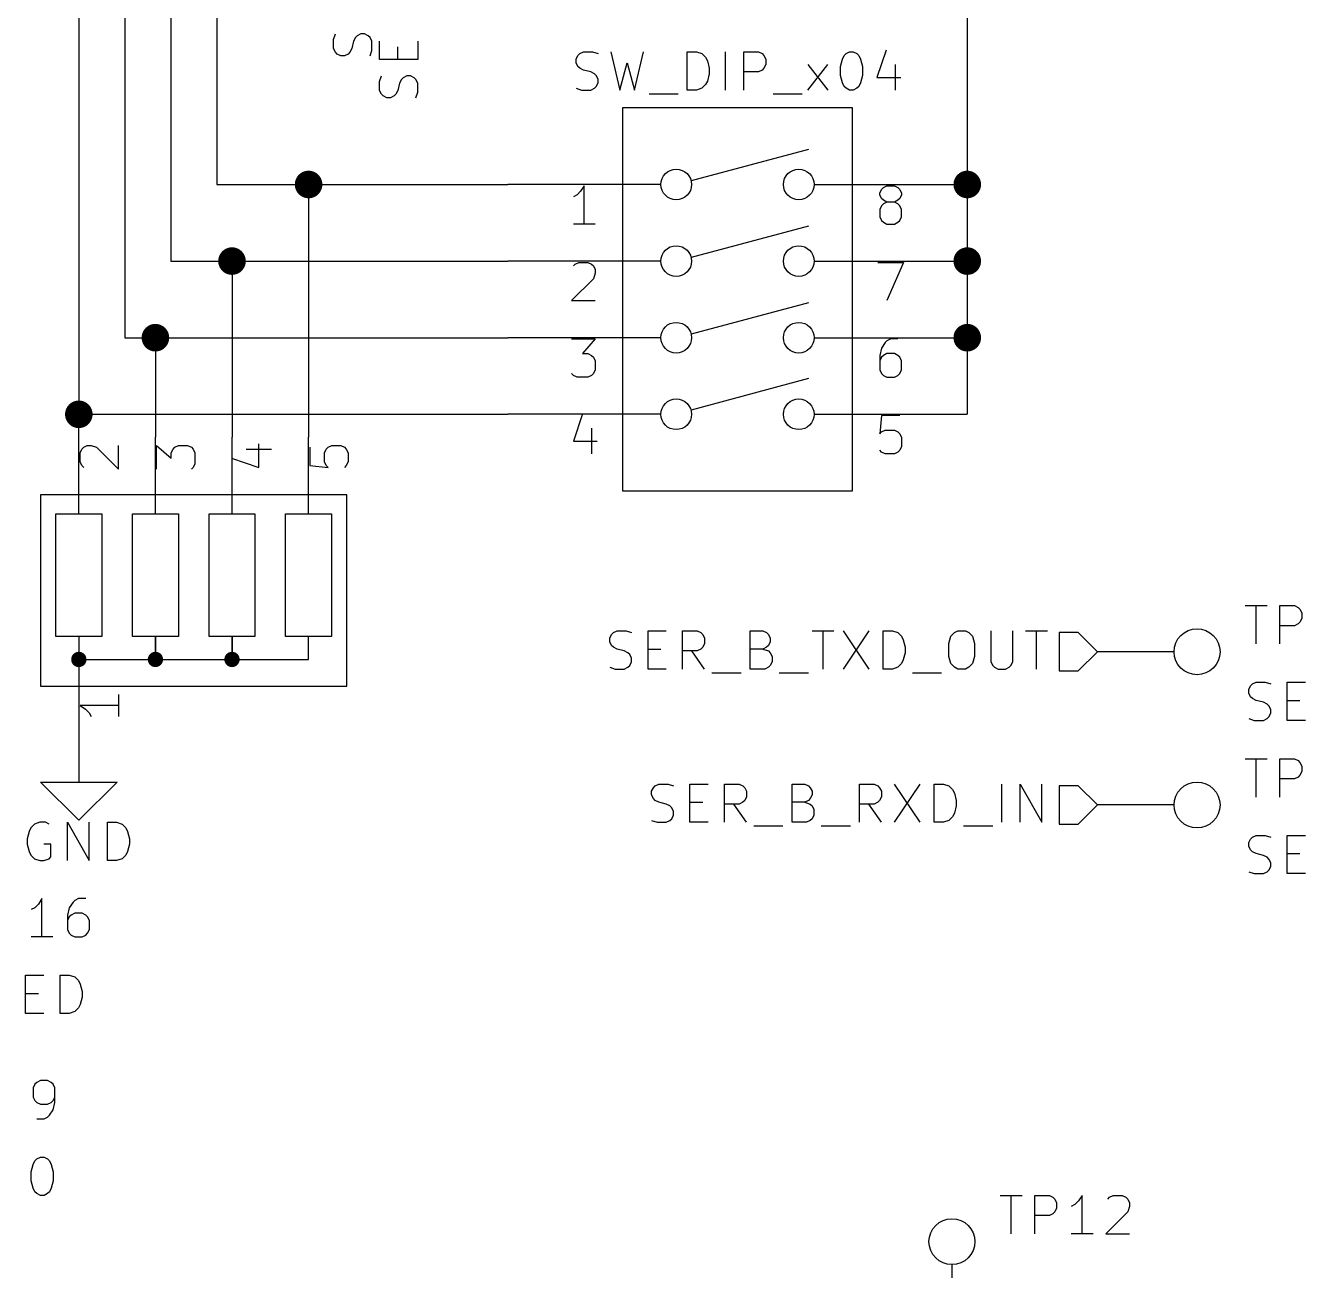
# Model space of a CAD drawing. Extents: x 0.4 to 16.1, y -11.3 to -0.4.
# Drawn here: x 12.851 to 14.521, y -5.858 to -4.233 of the extents above; entities that cross this region are included whole.
import ezdxf

# ---------------------------------------------------------------- set-up
doc = ezdxf.new("R2010")
doc.units = 0
doc.header["$MEASUREMENT"] = 0
for name, color, linetype in [('BROWN2', 54, 'CONTINUOUS'), ('CYAN2', 4, 'CONTINUOUS'), ('GREEN2', 3, 'CONTINUOUS'), ('LYELLOW', 51, 'CONTINUOUS'), ('RED2', 1, 'CONTINUOUS')]:
    doc.layers.add(name, color=color, linetype=linetype)

msp = doc.modelspace()

# ---------------------------------------------------------------- linework, layer by layer
at = {"layer": 'BROWN2', "linetype": 'CONTINUOUS'}
for p, q in [((13.2526, -4.25063), (13.255, -4.24348)), ((13.2883, -4.24348), (13.2836, -4.24586)), ((13.2931, -4.24348), (13.2883, -4.24348)), ((13.2979, -4.24586), (13.2931, -4.24348)), ((13.2526, -4.26253), (13.2526, -4.25063)), ((13.2788, -4.253), (13.2764, -4.26253)), ((13.2812, -4.24824), (13.2788, -4.253)), ((13.2836, -4.24586), (13.2812, -4.24824)), ((13.3002, -4.24824), (13.2979, -4.24586)), ((13.3026, -4.253), (13.3002, -4.24824)), ((13.3026, -4.26491), (13.3026, -4.253)), ((13.3126, -4.27681), (13.3126, -4.253)), ((13.3364, -4.27681), (13.3364, -4.26015)), ((13.3626, -4.253), (13.3626, -4.27681)), ((13.255, -4.26729), (13.2526, -4.26253)), ((13.2574, -4.26967), (13.255, -4.26729)), ((13.2621, -4.27205), (13.2574, -4.26967)), ((13.2669, -4.27205), (13.2621, -4.27205)), ((13.2717, -4.26967), (13.2669, -4.27205)), ((13.274, -4.26729), (13.2717, -4.26967)), ((13.2764, -4.26253), (13.274, -4.26729)), ((13.3002, -4.27205), (13.3026, -4.26491)), ((13.3626, -4.27681), (13.3126, -4.27681)), ((13.3126, -4.30539), (13.315, -4.29824)), ((13.3126, -4.31729), (13.3126, -4.30539)), ((13.3388, -4.30777), (13.3364, -4.31729)), ((13.3412, -4.303), (13.3388, -4.30777)), ((13.3436, -4.30063), (13.3412, -4.303)), ((13.3483, -4.29824), (13.3436, -4.30063)), ((13.3531, -4.29824), (13.3483, -4.29824)), ((13.3579, -4.30063), (13.3531, -4.29824)), ((13.3602, -4.303), (13.3579, -4.30063)), ((13.3626, -4.30777), (13.3602, -4.303)), ((13.3626, -4.31967), (13.3626, -4.30777)), ((13.315, -4.32205), (13.3126, -4.31729)), ((13.3174, -4.32443), (13.315, -4.32205)), ((13.3221, -4.32681), (13.3174, -4.32443)), ((13.3269, -4.32681), (13.3221, -4.32681)), ((13.3317, -4.32443), (13.3269, -4.32681)), ((13.334, -4.32205), (13.3317, -4.32443)), ((13.3364, -4.31729), (13.334, -4.32205)), ((13.3602, -4.32681), (13.3626, -4.31967)), ((13.6132, -5.03214), (13.6156, -5.02738)), ((13.6156, -5.02738), (13.6179, -5.025)), ((13.6179, -5.025), (13.6227, -5.02262)), ((13.6227, -5.02262), (13.6346, -5.02262)), ((13.6346, -5.02262), (13.6418, -5.025)), ((13.6632, -5.07262), (13.6632, -5.02262)), ((13.6632, -5.02262), (13.687, -5.02262)), ((13.7084, -5.07262), (13.7084, -5.02262)), ((13.7084, -5.02262), (13.7275, -5.02262)), ((13.7275, -5.02262), (13.7322, -5.025)), ((13.7322, -5.025), (13.7346, -5.02738)), ((13.7346, -5.02738), (13.737, -5.03214)), ((13.7965, -5.07262), (13.7965, -5.02262)), ((13.7965, -5.02262), (13.8132, -5.02262)), ((13.8132, -5.02262), (13.8179, -5.025)), ((13.8179, -5.025), (13.8203, -5.02738)), ((13.8203, -5.02738), (13.8227, -5.03214)), ((13.8775, -5.02262), (13.906, -5.02262)), ((13.8918, -5.07262), (13.8918, -5.02262)), ((13.9179, -5.02262), (13.9513, -5.07262)), ((13.9513, -5.02262), (13.9179, -5.07262)), ((13.9703, -5.07262), (13.9703, -5.02262)), ((13.9703, -5.02262), (13.9822, -5.02262)), ((13.9822, -5.02262), (13.9894, -5.025)), ((13.9894, -5.025), (13.9941, -5.02976)), ((14.0584, -5.02976), (14.0632, -5.025)), ((14.0632, -5.025), (14.0679, -5.02262)), ((14.0679, -5.02262), (14.0775, -5.02262)), ((14.0775, -5.02262), (14.0822, -5.025)), ((14.0822, -5.025), (14.087, -5.02976)), ((14.1108, -5.02262), (14.1108, -5.06309)), ((14.1394, -5.06309), (14.1394, -5.02262)), ((14.156, -5.02262), (14.1846, -5.02262)), ((14.1703, -5.07262), (14.1703, -5.02262)), ((14.225, -5.025), (14.2, -5.025)), ((14.2, -5.025), (14.2, -5.075)), ((14.25, -5.05), (14.225, -5.025)), ((13.6132, -5.0369), (13.6132, -5.03214)), ((13.6156, -5.04167), (13.6132, -5.0369)), ((13.6179, -5.04405), (13.6156, -5.04167)), ((13.6227, -5.04643), (13.6179, -5.04405)), ((13.7346, -5.04405), (13.7322, -5.04643)), ((13.737, -5.03928), (13.7346, -5.04405)), ((13.737, -5.03214), (13.737, -5.03928)), ((13.8179, -5.04405), (13.8132, -5.04643)), ((13.8203, -5.04167), (13.8179, -5.04405)), ((13.8227, -5.0369), (13.8203, -5.04167)), ((13.8227, -5.03214), (13.8227, -5.0369)), ((13.9941, -5.02976), (13.9965, -5.03452)), ((13.9965, -5.03452), (13.9989, -5.04405)), ((13.9989, -5.04405), (13.9989, -5.05119)), ((14.056, -5.03928), (14.0584, -5.02976)), ((14.056, -5.05595), (14.056, -5.03928)), ((14.087, -5.02976), (14.0894, -5.03928)), ((14.0894, -5.03928), (14.0894, -5.05595)), ((13.6322, -5.04881), (13.6227, -5.04643)), ((13.637, -5.05119), (13.6322, -5.04881)), ((13.6394, -5.05357), (13.637, -5.05119)), ((13.6418, -5.05833), (13.6394, -5.05357)), ((13.6394, -5.06785), (13.6418, -5.06309)), ((13.6418, -5.06309), (13.6418, -5.05833)), ((13.6632, -5.04643), (13.6798, -5.04643)), ((13.7275, -5.04881), (13.7084, -5.04881)), ((13.737, -5.07262), (13.7203, -5.04881)), ((13.7322, -5.04643), (13.7275, -5.04881)), ((13.8132, -5.04643), (13.7965, -5.04643)), ((13.8132, -5.04643), (13.8203, -5.04881)), ((13.8203, -5.04881), (13.8227, -5.05119)), ((13.8227, -5.05119), (13.8251, -5.05595)), ((13.8251, -5.06309), (13.8227, -5.06785)), ((13.8251, -5.05595), (13.8251, -5.06309)), ((13.9965, -5.06071), (13.9941, -5.06547)), ((13.9989, -5.05119), (13.9965, -5.06071)), ((14.0584, -5.06547), (14.056, -5.05595)), ((14.0894, -5.05595), (14.087, -5.06547)), ((14.1108, -5.06309), (14.1132, -5.06785)), ((14.137, -5.06785), (14.1394, -5.06309)), ((14.225, -5.075), (14.25, -5.05)), ((13.6132, -5.07024), (13.6203, -5.07262)), ((13.6203, -5.07262), (13.6322, -5.07262)), ((13.6322, -5.07262), (13.637, -5.07024)), ((13.637, -5.07024), (13.6394, -5.06785)), ((13.687, -5.07262), (13.6632, -5.07262)), ((13.7465, -5.07738), (13.7846, -5.07738)), ((13.8156, -5.07262), (13.7965, -5.07262)), ((13.8203, -5.07024), (13.8156, -5.07262)), ((13.8227, -5.06785), (13.8203, -5.07024)), ((13.8346, -5.07738), (13.8727, -5.07738)), ((13.9822, -5.07262), (13.9703, -5.07262)), ((13.9894, -5.07024), (13.9822, -5.07262)), ((13.9941, -5.06547), (13.9894, -5.07024)), ((14.0084, -5.07738), (14.0465, -5.07738)), ((14.0632, -5.07024), (14.0584, -5.06547)), ((14.0679, -5.07262), (14.0632, -5.07024)), ((14.0775, -5.07262), (14.0679, -5.07262)), ((14.0822, -5.07024), (14.0775, -5.07262)), ((14.087, -5.06547), (14.0822, -5.07024)), ((14.1132, -5.06785), (14.1156, -5.07024)), ((14.1156, -5.07024), (14.1203, -5.07262)), ((14.1203, -5.07262), (14.1298, -5.07262)), ((14.1298, -5.07262), (14.1346, -5.07024)), ((14.1346, -5.07024), (14.137, -5.06785)), ((14.2, -5.075), (14.225, -5.075)), ((13.6679, -5.23214), (13.6703, -5.22738)), ((13.6703, -5.22738), (13.6727, -5.225)), ((13.6727, -5.225), (13.6775, -5.22262)), ((13.6775, -5.22262), (13.6894, -5.22262)), ((13.6894, -5.22262), (13.6965, -5.225)), ((13.7179, -5.27262), (13.7179, -5.22262)), ((13.7179, -5.22262), (13.7418, -5.22262)), ((13.7632, -5.27262), (13.7632, -5.22262)), ((13.7632, -5.22262), (13.7822, -5.22262)), ((13.7822, -5.22262), (13.787, -5.225)), ((13.787, -5.225), (13.7894, -5.22738)), ((13.7894, -5.22738), (13.7918, -5.23214)), ((13.8513, -5.27262), (13.8513, -5.22262)), ((13.8513, -5.22262), (13.8679, -5.22262)), ((13.8679, -5.22262), (13.8727, -5.225)), ((13.8727, -5.225), (13.8751, -5.22738)), ((13.8751, -5.22738), (13.8775, -5.23214)), ((13.9394, -5.27262), (13.9394, -5.22262)), ((13.9394, -5.22262), (13.9584, -5.22262)), ((13.9584, -5.22262), (13.9632, -5.225)), ((13.9632, -5.225), (13.9656, -5.22738)), ((13.9656, -5.22738), (13.9679, -5.23214)), ((13.9846, -5.22262), (14.0179, -5.27262)), ((14.0179, -5.22262), (13.9846, -5.27262)), ((14.037, -5.27262), (14.037, -5.22262)), ((14.037, -5.22262), (14.0489, -5.22262)), ((14.0489, -5.22262), (14.056, -5.225)), ((14.056, -5.225), (14.0608, -5.22976)), ((14.0608, -5.22976), (14.0632, -5.23452)), ((14.1251, -5.27262), (14.1251, -5.22262)), ((14.1489, -5.27262), (14.1489, -5.22262)), ((14.1489, -5.22262), (14.1775, -5.27262)), ((14.1775, -5.27262), (14.1775, -5.22262)), ((14.225, -5.225), (14.2, -5.225)), ((14.2, -5.225), (14.2, -5.275)), ((14.25, -5.25), (14.225, -5.225)), ((13.6679, -5.2369), (13.6679, -5.23214)), ((13.6703, -5.24167), (13.6679, -5.2369)), ((13.6727, -5.24405), (13.6703, -5.24167)), ((13.6775, -5.24643), (13.6727, -5.24405)), ((13.687, -5.24881), (13.6775, -5.24643)), ((13.7179, -5.24643), (13.7346, -5.24643)), ((13.787, -5.24643), (13.7822, -5.24881)), ((13.7894, -5.24405), (13.787, -5.24643)), ((13.7918, -5.23928), (13.7894, -5.24405)), ((13.7918, -5.23214), (13.7918, -5.23928)), ((13.8679, -5.24643), (13.8513, -5.24643)), ((13.8727, -5.24405), (13.8679, -5.24643)), ((13.8679, -5.24643), (13.8751, -5.24881)), ((13.8751, -5.24167), (13.8727, -5.24405)), ((13.8775, -5.2369), (13.8751, -5.24167)), ((13.8775, -5.23214), (13.8775, -5.2369)), ((13.9632, -5.24643), (13.9584, -5.24881)), ((13.9656, -5.24405), (13.9632, -5.24643)), ((13.9679, -5.23928), (13.9656, -5.24405)), ((13.9679, -5.23214), (13.9679, -5.23928)), ((14.0632, -5.23452), (14.0656, -5.24405)), ((14.0656, -5.24405), (14.0656, -5.25119)), ((13.6918, -5.25119), (13.687, -5.24881)), ((13.6941, -5.25357), (13.6918, -5.25119)), ((13.6965, -5.25833), (13.6941, -5.25357)), ((13.6941, -5.26785), (13.6965, -5.26309)), ((13.6965, -5.26309), (13.6965, -5.25833)), ((13.7822, -5.24881), (13.7632, -5.24881)), ((13.7918, -5.27262), (13.7751, -5.24881)), ((13.8751, -5.24881), (13.8775, -5.25119)), ((13.8775, -5.25119), (13.8798, -5.25595)), ((13.8798, -5.26309), (13.8775, -5.26785)), ((13.8798, -5.25595), (13.8798, -5.26309)), ((13.9584, -5.24881), (13.9394, -5.24881)), ((13.9679, -5.27262), (13.9513, -5.24881)), ((14.0632, -5.26071), (14.0608, -5.26547)), ((14.0656, -5.25119), (14.0632, -5.26071)), ((14.225, -5.275), (14.25, -5.25)), ((13.6679, -5.27024), (13.6751, -5.27262)), ((13.6751, -5.27262), (13.687, -5.27262)), ((13.687, -5.27262), (13.6918, -5.27024)), ((13.6918, -5.27024), (13.6941, -5.26785)), ((13.7418, -5.27262), (13.7179, -5.27262)), ((13.8013, -5.27738), (13.8394, -5.27738)), ((13.8703, -5.27262), (13.8513, -5.27262)), ((13.8751, -5.27024), (13.8703, -5.27262)), ((13.8775, -5.26785), (13.8751, -5.27024)), ((13.8894, -5.27738), (13.9275, -5.27738)), ((14.0489, -5.27262), (14.037, -5.27262)), ((14.056, -5.27024), (14.0489, -5.27262)), ((14.0608, -5.26547), (14.056, -5.27024)), ((14.0751, -5.27738), (14.1132, -5.27738)), ((14.2, -5.275), (14.225, -5.275))]:
    msp.add_line(p, q, dxfattribs=at)
at = {"layer": 'CYAN2', "linetype": 'CONTINUOUS'}
for p, q in [((13.5693, -4.27635), (13.5717, -4.27159)), ((13.5693, -4.28111), (13.5693, -4.27635)), ((13.5717, -4.27159), (13.574, -4.26921)), ((13.574, -4.26921), (13.5788, -4.26683)), ((13.5788, -4.26683), (13.5907, -4.26683)), ((13.5907, -4.26683), (13.5979, -4.26921)), ((13.6145, -4.26683), (13.6264, -4.31683)), ((13.6455, -4.31683), (13.6574, -4.26683)), ((13.7145, -4.31683), (13.7145, -4.26683)), ((13.7145, -4.26683), (13.7264, -4.26683)), ((13.7264, -4.26683), (13.7336, -4.26921)), ((13.7336, -4.26921), (13.7383, -4.27397)), ((13.7383, -4.27397), (13.7407, -4.27874)), ((13.7645, -4.31683), (13.7645, -4.26683)), ((13.7883, -4.31683), (13.7883, -4.26683)), ((13.7883, -4.26683), (13.8074, -4.26683)), ((13.8074, -4.26683), (13.8121, -4.26921)), ((13.8121, -4.26921), (13.8145, -4.27159)), ((13.8145, -4.27159), (13.8169, -4.27635)), ((13.8169, -4.27635), (13.8169, -4.2835)), ((13.9145, -4.28588), (13.9169, -4.27635)), ((13.9169, -4.27635), (13.9193, -4.27159)), ((13.9193, -4.27159), (13.9217, -4.26921)), ((13.9217, -4.26921), (13.9264, -4.26683)), ((13.9264, -4.26683), (13.9312, -4.26683)), ((13.9312, -4.26683), (13.9359, -4.26921)), ((13.9359, -4.26921), (13.9383, -4.27159)), ((13.9383, -4.27159), (13.9407, -4.27635)), ((13.9407, -4.27635), (13.9431, -4.28588)), ((13.974, -4.26445), (13.9621, -4.30016)), ((13.5717, -4.28588), (13.5693, -4.28111)), ((13.574, -4.28826), (13.5717, -4.28588)), ((13.5788, -4.29064), (13.574, -4.28826)), ((13.5883, -4.29302), (13.5788, -4.29064)), ((13.5931, -4.2954), (13.5883, -4.29302)), ((13.6264, -4.31683), (13.6359, -4.28111)), ((13.6359, -4.28111), (13.6455, -4.31683)), ((13.7407, -4.27874), (13.7431, -4.28826)), ((13.7431, -4.28826), (13.7431, -4.2954)), ((13.8074, -4.29302), (13.7883, -4.29302)), ((13.8121, -4.29064), (13.8074, -4.29302)), ((13.8145, -4.28826), (13.8121, -4.29064)), ((13.8169, -4.2835), (13.8145, -4.28826)), ((13.8717, -4.31683), (13.8979, -4.2835)), ((13.8717, -4.2835), (13.8979, -4.31683)), ((13.9145, -4.29778), (13.9145, -4.28588)), ((13.9431, -4.28588), (13.9431, -4.29778)), ((13.9859, -4.2835), (13.9859, -4.31683)), ((13.5955, -4.29778), (13.5931, -4.2954)), ((13.5979, -4.30254), (13.5955, -4.29778)), ((13.5955, -4.31207), (13.5979, -4.30731)), ((13.5979, -4.30731), (13.5979, -4.30254)), ((13.7383, -4.30969), (13.7336, -4.31445)), ((13.7407, -4.30493), (13.7383, -4.30969)), ((13.7431, -4.2954), (13.7407, -4.30493)), ((13.9169, -4.30731), (13.9145, -4.29778)), ((13.9193, -4.31207), (13.9169, -4.30731)), ((13.9407, -4.30731), (13.9383, -4.31207)), ((13.9431, -4.29778), (13.9407, -4.30731)), ((13.9621, -4.30016), (13.9931, -4.30016)), ((13.5693, -4.31445), (13.5764, -4.31683)), ((13.5764, -4.31683), (13.5883, -4.31683)), ((13.5883, -4.31683), (13.5931, -4.31445)), ((13.5931, -4.31445), (13.5955, -4.31207)), ((13.6645, -4.32159), (13.7026, -4.32159)), ((13.7264, -4.31683), (13.7145, -4.31683)), ((13.7336, -4.31445), (13.7264, -4.31683)), ((13.8264, -4.32159), (13.8645, -4.32159)), ((13.9217, -4.31445), (13.9193, -4.31207)), ((13.9264, -4.31683), (13.9217, -4.31445)), ((13.9312, -4.31683), (13.9264, -4.31683)), ((13.9359, -4.31445), (13.9312, -4.31683)), ((13.9383, -4.31207), (13.9359, -4.31445)), ((14.4429, -4.98975), (14.4715, -4.98975)), ((14.4572, -5.03975), (14.4572, -4.98975)), ((14.4881, -5.03975), (14.4881, -4.98975)), ((14.4881, -4.98975), (14.5072, -4.98975)), ((14.5072, -4.98975), (14.5119, -4.99213)), ((14.5119, -4.99213), (14.5143, -4.99451)), ((14.5143, -4.99451), (14.5167, -4.99928)), ((14.5143, -5.01118), (14.5119, -5.01356)), ((14.5167, -5.00642), (14.5143, -5.01118)), ((14.5167, -4.99928), (14.5167, -5.00642)), ((14.5072, -5.01594), (14.4881, -5.01594)), ((14.5119, -5.01356), (14.5072, -5.01594)), ((14.4476, -5.09915), (14.45, -5.09439)), ((14.45, -5.09439), (14.4524, -5.09201)), ((14.4524, -5.09201), (14.4572, -5.08963)), ((14.4572, -5.08963), (14.4691, -5.08963)), ((14.4691, -5.08963), (14.4762, -5.09201)), ((14.4976, -5.13963), (14.4976, -5.08963)), ((14.4976, -5.08963), (14.5215, -5.08963)), ((14.4476, -5.10391), (14.4476, -5.09915)), ((14.45, -5.10868), (14.4476, -5.10391)), ((14.4524, -5.11106), (14.45, -5.10868)), ((14.4572, -5.11344), (14.4524, -5.11106)), ((14.4667, -5.11582), (14.4572, -5.11344)), ((14.4715, -5.1182), (14.4667, -5.11582)), ((14.4738, -5.12058), (14.4715, -5.1182)), ((14.4762, -5.12534), (14.4738, -5.12058)), ((14.4762, -5.13011), (14.4762, -5.12534)), ((14.4976, -5.11344), (14.5143, -5.11344)), ((14.4476, -5.13725), (14.4548, -5.13963)), ((14.4548, -5.13963), (14.4667, -5.13963)), ((14.4667, -5.13963), (14.4715, -5.13725)), ((14.4715, -5.13725), (14.4738, -5.13487)), ((14.4738, -5.13487), (14.4762, -5.13011)), ((14.5215, -5.13963), (14.4976, -5.13963)), ((14.4429, -5.18975), (14.4715, -5.18975)), ((14.4572, -5.23975), (14.4572, -5.18975)), ((14.4881, -5.23975), (14.4881, -5.18975)), ((14.4881, -5.18975), (14.5072, -5.18975)), ((14.5072, -5.18975), (14.5119, -5.19213)), ((14.5119, -5.19213), (14.5143, -5.19451)), ((14.5143, -5.19451), (14.5167, -5.19928)), ((14.5143, -5.21118), (14.5119, -5.21356)), ((14.5167, -5.20642), (14.5143, -5.21118)), ((14.5167, -5.19928), (14.5167, -5.20642)), ((14.5072, -5.21594), (14.4881, -5.21594)), ((14.5119, -5.21356), (14.5072, -5.21594)), ((12.8574, -5.27976), (12.855, -5.28452)), ((12.8622, -5.275), (12.8574, -5.27976)), ((12.8693, -5.27261), (12.8622, -5.275)), ((12.8765, -5.27261), (12.8693, -5.27261)), ((12.8812, -5.275), (12.8765, -5.27261)), ((12.905, -5.32261), (12.905, -5.27261)), ((12.905, -5.27261), (12.9336, -5.32261)), ((12.9336, -5.32261), (12.9336, -5.27261)), ((12.9574, -5.32261), (12.9574, -5.27261)), ((12.9574, -5.27261), (12.9693, -5.27261)), ((12.9693, -5.27261), (12.9765, -5.275)), ((12.9765, -5.275), (12.9812, -5.27976)), ((12.9812, -5.27976), (12.9836, -5.28452)), ((12.855, -5.28452), (12.8526, -5.29404)), ((12.8526, -5.29404), (12.8526, -5.30119)), ((12.9836, -5.28452), (12.986, -5.29404)), ((12.986, -5.29404), (12.986, -5.30119)), ((14.4476, -5.29915), (14.45, -5.29439)), ((14.45, -5.29439), (14.4524, -5.29201)), ((14.4524, -5.29201), (14.4572, -5.28963)), ((14.4572, -5.28963), (14.4691, -5.28963)), ((14.4691, -5.28963), (14.4762, -5.29201)), ((14.4976, -5.33963), (14.4976, -5.28963)), ((14.4976, -5.28963), (14.5215, -5.28963)), ((12.8526, -5.30119), (12.855, -5.31071)), ((12.855, -5.31071), (12.8574, -5.31547)), ((12.8836, -5.30119), (12.8741, -5.30119)), ((12.8836, -5.31785), (12.8836, -5.30119)), ((12.9836, -5.31071), (12.9812, -5.31547)), ((12.986, -5.30119), (12.9836, -5.31071)), ((14.4476, -5.30391), (14.4476, -5.29915)), ((14.45, -5.30868), (14.4476, -5.30391)), ((14.4524, -5.31106), (14.45, -5.30868)), ((14.4572, -5.31344), (14.4524, -5.31106)), ((14.4667, -5.31582), (14.4572, -5.31344)), ((14.4976, -5.31344), (14.5143, -5.31344)), ((12.8574, -5.31547), (12.8622, -5.32023)), ((12.8622, -5.32023), (12.8693, -5.32261)), ((12.8693, -5.32261), (12.8741, -5.32261)), ((12.8741, -5.32261), (12.8812, -5.32023)), ((12.8812, -5.32023), (12.8836, -5.31785)), ((12.9693, -5.32261), (12.9574, -5.32261)), ((12.9765, -5.32023), (12.9693, -5.32261)), ((12.9812, -5.31547), (12.9765, -5.32023)), ((14.4715, -5.3182), (14.4667, -5.31582)), ((14.4738, -5.32058), (14.4715, -5.3182)), ((14.4762, -5.32534), (14.4738, -5.32058)), ((14.4738, -5.33487), (14.4762, -5.33011)), ((14.4762, -5.33011), (14.4762, -5.32534)), ((14.4476, -5.33725), (14.4548, -5.33963)), ((14.4548, -5.33963), (14.4667, -5.33963)), ((14.4667, -5.33963), (14.4715, -5.33725)), ((14.4715, -5.33725), (14.4738, -5.33487)), ((14.5215, -5.33963), (14.4976, -5.33963)), ((12.8672, -5.3794), (12.8624, -5.38416)), ((12.8719, -5.37226), (12.8672, -5.3794)), ((12.8719, -5.42226), (12.8719, -5.37226)), ((12.9124, -5.37702), (12.9076, -5.38416)), ((12.9148, -5.37464), (12.9124, -5.37702)), ((12.9196, -5.37226), (12.9148, -5.37464)), ((12.9291, -5.37226), (12.9196, -5.37226)), ((12.8624, -5.38416), (12.8576, -5.38654)), ((12.9076, -5.38416), (12.9053, -5.39369)), ((12.9053, -5.39369), (12.9053, -5.41273)), ((12.9076, -5.39606), (12.9053, -5.40083)), ((12.91, -5.39369), (12.9076, -5.39606)), ((12.9148, -5.3913), (12.91, -5.39369)), ((12.9243, -5.3913), (12.9148, -5.3913)), ((12.9291, -5.39369), (12.9243, -5.3913)), ((12.9315, -5.39606), (12.9291, -5.39369)), ((12.9338, -5.40083), (12.9315, -5.39606)), ((12.9053, -5.41273), (12.9076, -5.41749)), ((12.9315, -5.41749), (12.9338, -5.41273)), ((12.9338, -5.41273), (12.9338, -5.40083)), ((12.8862, -5.42226), (12.8576, -5.42226)), ((12.9076, -5.41749), (12.91, -5.41987)), ((12.91, -5.41987), (12.9148, -5.42226)), ((12.9148, -5.42226), (12.9243, -5.42226)), ((12.9243, -5.42226), (12.9291, -5.41987)), ((12.9291, -5.41987), (12.9315, -5.41749)), ((12.8505, -5.52213), (12.8505, -5.47213)), ((12.8505, -5.47213), (12.8743, -5.47213)), ((12.8957, -5.52213), (12.8957, -5.47213)), ((12.8957, -5.47213), (12.9076, -5.47213)), ((12.9076, -5.47213), (12.9148, -5.47452)), ((12.9148, -5.47452), (12.9196, -5.47928)), ((12.9196, -5.47928), (12.9219, -5.48404)), ((12.8505, -5.49594), (12.8672, -5.49594)), ((12.9219, -5.48404), (12.9243, -5.49356)), ((12.9243, -5.49356), (12.9243, -5.5007)), ((12.9219, -5.51023), (12.9196, -5.51499)), ((12.9243, -5.5007), (12.9219, -5.51023)), ((12.8743, -5.52213), (12.8505, -5.52213)), ((12.9076, -5.52213), (12.8957, -5.52213)), ((12.9148, -5.51975), (12.9076, -5.52213)), ((12.9196, -5.51499), (12.9148, -5.51975)), ((12.8626, -5.61452), (12.8603, -5.61928)), ((12.865, -5.61214), (12.8626, -5.61452)), ((12.8698, -5.60976), (12.865, -5.61214)), ((12.8793, -5.60976), (12.8698, -5.60976)), ((12.8841, -5.61214), (12.8793, -5.60976)), ((12.8865, -5.61452), (12.8841, -5.61214)), ((12.8888, -5.61928), (12.8865, -5.61452)), ((12.8603, -5.61928), (12.8603, -5.63119)), ((12.8603, -5.63119), (12.8626, -5.63594)), ((12.8865, -5.63594), (12.8888, -5.63119)), ((12.8888, -5.63833), (12.8888, -5.61928)), ((12.8626, -5.63594), (12.865, -5.63833)), ((12.865, -5.63833), (12.8698, -5.64071)), ((12.8698, -5.64071), (12.8793, -5.64071)), ((12.8793, -5.64071), (12.8841, -5.63833)), ((12.8817, -5.65499), (12.8865, -5.64785)), ((12.8841, -5.63833), (12.8865, -5.63594)), ((12.8865, -5.64785), (12.8888, -5.63833)), ((12.865, -5.65976), (12.8746, -5.65976)), ((12.8746, -5.65976), (12.8793, -5.65737)), ((12.8793, -5.65737), (12.8817, -5.65499)), ((12.8603, -5.71916), (12.8626, -5.71439)), ((12.8626, -5.71439), (12.865, -5.71202)), ((12.865, -5.71202), (12.8698, -5.70963)), ((12.8698, -5.70963), (12.8746, -5.70963)), ((12.8746, -5.70963), (12.8793, -5.71202)), ((12.8793, -5.71202), (12.8817, -5.71439)), ((12.8817, -5.71439), (12.8841, -5.71916)), ((12.8579, -5.72868), (12.8603, -5.71916)), ((12.8579, -5.74059), (12.8579, -5.72868)), ((12.8841, -5.71916), (12.8865, -5.72868)), ((12.8865, -5.72868), (12.8865, -5.74059)), ((12.8603, -5.75011), (12.8579, -5.74059)), ((12.8865, -5.74059), (12.8841, -5.75011)), ((12.8626, -5.75487), (12.8603, -5.75011)), ((12.865, -5.75725), (12.8626, -5.75487)), ((12.8698, -5.75963), (12.865, -5.75725)), ((12.8746, -5.75963), (12.8698, -5.75963)), ((12.8793, -5.75725), (12.8746, -5.75963)), ((12.8817, -5.75487), (12.8793, -5.75725)), ((12.8841, -5.75011), (12.8817, -5.75487)), ((14.1229, -5.75975), (14.1515, -5.75975)), ((14.1372, -5.80975), (14.1372, -5.75975)), ((14.1681, -5.80975), (14.1681, -5.75975)), ((14.1681, -5.75975), (14.1872, -5.75975)), ((14.1872, -5.75975), (14.1919, -5.76213)), ((14.1919, -5.76213), (14.1943, -5.76451)), ((14.1943, -5.76451), (14.1967, -5.76928)), ((14.23, -5.75975), (14.2253, -5.76689)), ((14.23, -5.80975), (14.23, -5.75975)), ((14.2634, -5.76451), (14.2657, -5.76213)), ((14.2657, -5.76213), (14.2705, -5.75975)), ((14.2705, -5.75975), (14.2824, -5.75975)), ((14.2824, -5.75975), (14.2872, -5.76213)), ((14.2872, -5.76213), (14.2896, -5.76451)), ((14.2896, -5.76451), (14.2919, -5.76928)), ((14.1943, -5.78118), (14.1919, -5.78356)), ((14.1967, -5.77642), (14.1943, -5.78118)), ((14.1967, -5.76928), (14.1967, -5.77642)), ((14.2205, -5.77166), (14.2157, -5.77404)), ((14.2253, -5.76689), (14.2205, -5.77166)), ((14.2896, -5.78118), (14.261, -5.80975)), ((14.2919, -5.77404), (14.2896, -5.78118)), ((14.2919, -5.76928), (14.2919, -5.77404)), ((14.1872, -5.78594), (14.1681, -5.78594)), ((14.1919, -5.78356), (14.1872, -5.78594)), ((14.2443, -5.80975), (14.2157, -5.80975)), ((14.261, -5.80975), (14.2919, -5.80975))]:
    msp.add_line(p, q, dxfattribs=at)
at = {"layer": 'GREEN2', "linetype": 'CONTINUOUS'}
for p, q in [((13.1, -1.79), (13.1, -4.44)), ((13.04, -1.99), (13.04, -4.54)), ((12.98, -3.59), (12.98, -4.64)), ((12.92, -3.79), (12.92, -4.74)), ((14.08, -4.14), (14.08, -4.44)), ((13.1, -4.44), (13.22, -4.44)), ((13.22, -4.44), (13.48, -4.44)), ((13.22, -4.44), (13.22, -4.77)), ((14.08, -4.44), (14.08, -4.54)), ((13.04, -4.54), (13.12, -4.54)), ((13.12, -4.54), (13.48, -4.54)), ((13.12, -4.54), (13.12, -4.77)), ((14.08, -4.54), (14.08, -4.64)), ((12.98, -4.64), (13.02, -4.64)), ((13.02, -4.64), (13.48, -4.64)), ((13.02, -4.64), (13.02, -4.77)), ((14.08, -4.64), (14.08, -4.74)), ((12.92, -4.74), (13.48, -4.74)), ((12.92, -4.77), (12.92, -4.74))]:
    msp.add_line(p, q, dxfattribs=at)
at = {"layer": 'GREEN2', "const_width": 0.018}
for points in [[(13.211, -4.44, 1), (13.229, -4.44, 1)], [(14.071, -4.44, 1), (14.089, -4.44, 1)], [(13.111, -4.54, 1), (13.129, -4.54, 1)], [(14.071, -4.54, 1), (14.089, -4.54, 1)], [(13.011, -4.64, 1), (13.029, -4.64, 1)], [(14.071, -4.64, 1), (14.089, -4.64, 1)], [(12.911, -4.74, 1), (12.929, -4.74, 1)]]:
    msp.add_lwpolyline(points, format="xyb", close=True, dxfattribs=at)
at = {"layer": 'LYELLOW', "linetype": 'CONTINUOUS'}
for p, q in [((13.63, -4.34), (13.63, -4.84)), ((13.93, -4.34), (13.63, -4.34)), ((13.93, -4.84), (13.93, -4.34)), ((12.87, -4.845), (12.87, -5.095)), ((13.27, -4.845), (12.87, -4.845)), ((13.27, -5.095), (13.27, -4.845)), ((13.63, -4.84), (13.93, -4.84)), ((12.87, -5.095), (13.27, -5.095))]:
    msp.add_line(p, q, dxfattribs=at)
at = {"layer": 'RED2', "linetype": 'CONTINUOUS'}
for p, q in [((13.63, -4.34), (13.63, -4.84)), ((13.93, -4.34), (13.63, -4.34)), ((13.63, -4.34), (13.63, -4.84)), ((13.93, -4.34), (13.63, -4.34)), ((13.93, -4.84), (13.93, -4.34)), ((13.93, -4.84), (13.93, -4.34)), ((13.72, -4.435), (13.873, -4.394)), ((13.68, -4.44), (13.48, -4.44)), ((13.58, -4.44162), (13.5752, -4.44876)), ((13.58, -4.49162), (13.58, -4.44162)), ((13.88, -4.44), (14.08, -4.44)), ((13.9681, -4.44638), (13.9705, -4.444)), ((13.9705, -4.444), (13.9752, -4.44162)), ((13.9752, -4.44162), (13.9848, -4.44162)), ((13.9848, -4.44162), (13.9895, -4.444)), ((13.9895, -4.444), (13.9919, -4.44638)), ((13.5705, -4.45352), (13.5657, -4.4559)), ((13.5752, -4.44876), (13.5705, -4.45352)), ((13.9657, -4.45114), (13.9681, -4.44638)), ((13.9657, -4.45352), (13.9657, -4.45114)), ((13.9681, -4.45828), (13.9657, -4.45352)), ((13.9705, -4.46067), (13.9681, -4.45828)), ((13.9752, -4.46305), (13.9705, -4.46067)), ((13.9895, -4.46067), (13.9848, -4.46305)), ((13.9919, -4.45828), (13.9895, -4.46067)), ((13.9919, -4.44638), (13.9943, -4.45114)), ((13.9943, -4.45352), (13.9919, -4.45828)), ((13.9943, -4.45114), (13.9943, -4.45352)), ((13.9681, -4.46781), (13.9657, -4.47257)), ((13.9657, -4.47257), (13.9657, -4.48209)), ((13.9705, -4.46543), (13.9681, -4.46781)), ((13.9752, -4.46305), (13.9705, -4.46543)), ((13.9848, -4.46305), (13.9752, -4.46305)), ((13.9895, -4.46543), (13.9848, -4.46305)), ((13.9919, -4.46781), (13.9895, -4.46543)), ((13.9943, -4.47257), (13.9919, -4.46781)), ((13.9943, -4.48209), (13.9943, -4.47257)), ((13.5943, -4.49162), (13.5657, -4.49162)), ((13.72, -4.535), (13.873, -4.494)), ((13.9657, -4.48209), (13.9681, -4.48685)), ((13.9681, -4.48685), (13.9705, -4.48924)), ((13.9705, -4.48924), (13.9752, -4.49162)), ((13.9752, -4.49162), (13.9848, -4.49162)), ((13.9848, -4.49162), (13.9895, -4.48924)), ((13.9895, -4.48924), (13.9919, -4.48685)), ((13.9919, -4.48685), (13.9943, -4.48209)), ((13.68, -4.54), (13.48, -4.54)), ((13.5657, -4.54638), (13.5681, -4.544)), ((13.5681, -4.544), (13.5729, -4.54162)), ((13.5729, -4.54162), (13.5848, -4.54162)), ((13.5848, -4.54162), (13.5895, -4.544)), ((13.5895, -4.544), (13.5919, -4.54638)), ((13.88, -4.54), (14.08, -4.54)), ((13.9633, -4.54162), (13.9967, -4.54162)), ((13.9967, -4.54162), (13.9752, -4.59162)), ((13.5919, -4.54638), (13.5943, -4.55114)), ((13.5943, -4.5559), (13.5919, -4.56305)), ((13.5943, -4.55114), (13.5943, -4.5559)), ((13.5919, -4.56305), (13.5633, -4.59162)), ((13.5633, -4.59162), (13.5943, -4.59162)), ((13.72, -4.635), (13.873, -4.594)), ((13.68, -4.64), (13.48, -4.64)), ((13.5633, -4.64162), (13.5943, -4.64162)), ((13.5943, -4.64162), (13.5776, -4.66067)), ((13.88, -4.64), (14.08, -4.64)), ((13.9752, -4.644), (13.9729, -4.64638)), ((13.98, -4.64162), (13.9752, -4.644)), ((13.9895, -4.64162), (13.98, -4.64162)), ((13.5776, -4.66067), (13.5848, -4.66067)), ((13.5848, -4.66067), (13.5895, -4.66305)), ((13.9681, -4.65352), (13.9657, -4.66305)), ((13.9729, -4.64638), (13.9681, -4.65352)), ((13.9752, -4.66067), (13.9705, -4.66305)), ((13.9848, -4.66067), (13.9752, -4.66067)), ((13.9895, -4.66305), (13.9848, -4.66067)), ((13.5895, -4.66305), (13.5919, -4.66543)), ((13.5919, -4.66543), (13.5943, -4.67019)), ((13.5943, -4.67019), (13.5943, -4.68209)), ((13.9657, -4.66305), (13.9657, -4.68209)), ((13.9681, -4.66543), (13.9657, -4.67019)), ((13.9705, -4.66305), (13.9681, -4.66543)), ((13.9919, -4.66543), (13.9895, -4.66305)), ((13.9943, -4.67019), (13.9919, -4.66543)), ((13.9943, -4.68209), (13.9943, -4.67019)), ((13.5657, -4.68924), (13.5633, -4.68685)), ((13.5705, -4.69162), (13.5657, -4.68924)), ((13.5848, -4.69162), (13.5705, -4.69162)), ((13.5895, -4.68924), (13.5848, -4.69162)), ((13.5919, -4.68685), (13.5895, -4.68924)), ((13.5943, -4.68209), (13.5919, -4.68685)), ((13.72, -4.734), (13.873, -4.693)), ((13.9657, -4.68209), (13.9681, -4.68685)), ((13.9681, -4.68685), (13.9705, -4.68924)), ((13.9705, -4.68924), (13.9752, -4.69162)), ((13.9752, -4.69162), (13.9848, -4.69162)), ((13.9848, -4.69162), (13.9895, -4.68924)), ((13.9895, -4.68924), (13.9919, -4.68685)), ((13.9919, -4.68685), (13.9943, -4.68209)), ((13.68, -4.74), (13.48, -4.74)), ((13.5776, -4.73924), (13.5657, -4.77495)), ((13.88, -4.74), (14.08, -4.74)), ((13.9681, -4.74162), (13.9657, -4.76543)), ((13.9919, -4.74162), (13.9681, -4.74162)), ((13.5895, -4.75828), (13.5895, -4.79162)), ((13.9681, -4.76305), (13.9729, -4.76067)), ((13.9729, -4.76067), (13.9848, -4.76067)), ((13.9848, -4.76067), (13.9895, -4.76305)), ((12.92, -4.82), (12.92, -4.77)), ((13.02, -4.82), (13.02, -4.77)), ((13.12, -4.82), (13.12, -4.77)), ((13.1549, -4.80928), (13.1549, -4.77833)), ((13.22, -4.82), (13.22, -4.77)), ((13.5657, -4.77495), (13.5967, -4.77495)), ((13.9657, -4.76543), (13.9681, -4.76305)), ((13.9895, -4.76305), (13.9919, -4.76543)), ((13.9919, -4.76543), (13.9943, -4.77019)), ((13.9943, -4.77019), (13.9943, -4.78209)), ((12.9216, -4.79024), (12.924, -4.78547)), ((12.9216, -4.80214), (12.9216, -4.79024)), ((12.924, -4.78547), (12.9264, -4.78309)), ((12.9264, -4.78309), (12.9311, -4.78071)), ((12.9311, -4.78071), (12.9359, -4.78071)), ((12.9359, -4.78071), (12.943, -4.78309)), ((12.943, -4.78309), (12.9716, -4.81167)), ((12.9716, -4.81167), (12.9716, -4.78071)), ((13.0216, -4.81167), (13.0216, -4.78071)), ((13.0216, -4.78071), (13.0407, -4.79738)), ((13.0407, -4.79024), (13.043, -4.78547)), ((13.0407, -4.79738), (13.0407, -4.79024)), ((13.043, -4.78547), (13.0454, -4.78309)), ((13.0454, -4.78309), (13.0502, -4.78071)), ((13.0502, -4.78071), (13.0621, -4.78071)), ((13.0621, -4.78071), (13.0669, -4.78309)), ((13.0669, -4.78309), (13.0692, -4.78547)), ((13.0692, -4.78547), (13.0716, -4.79024)), ((13.0716, -4.79024), (13.0716, -4.80452)), ((13.1383, -4.78547), (13.1716, -4.78547)), ((13.2216, -4.78309), (13.2216, -4.8069)), ((13.2407, -4.79024), (13.243, -4.78547)), ((13.2407, -4.80214), (13.2407, -4.79024)), ((13.243, -4.78547), (13.2454, -4.78309)), ((13.2454, -4.78309), (13.2502, -4.78071)), ((13.2502, -4.78071), (13.2621, -4.78071)), ((13.2621, -4.78071), (13.2669, -4.78309)), ((13.2669, -4.78309), (13.2692, -4.78547)), ((13.2692, -4.78547), (13.2716, -4.79024)), ((13.2716, -4.79024), (13.2716, -4.80214)), ((13.9681, -4.78924), (13.9657, -4.78685)), ((13.9729, -4.79162), (13.9681, -4.78924)), ((13.9848, -4.79162), (13.9729, -4.79162)), ((13.9895, -4.78924), (13.9848, -4.79162)), ((13.9919, -4.78685), (13.9895, -4.78924)), ((13.9943, -4.78209), (13.9919, -4.78685)), ((12.924, -4.8069), (12.9216, -4.80214)), ((12.9264, -4.80928), (12.924, -4.8069)), ((13.0692, -4.80928), (13.0669, -4.81167)), ((13.0716, -4.80452), (13.0692, -4.80928)), ((13.1192, -4.79738), (13.1549, -4.80928)), ((13.2216, -4.8069), (13.2454, -4.80928)), ((13.243, -4.8069), (13.2407, -4.80214)), ((13.2454, -4.80928), (13.243, -4.8069)), ((13.2692, -4.8069), (13.2669, -4.80928)), ((13.2716, -4.80214), (13.2692, -4.8069)), ((12.92, -4.87), (12.92, -4.82)), ((13.02, -4.87), (13.02, -4.82)), ((13.12, -4.87), (13.12, -4.82)), ((13.22, -4.87), (13.22, -4.82)), ((12.87, -4.845), (12.87, -5.095)), ((13.27, -4.845), (12.87, -4.845)), ((12.87, -4.845), (12.87, -5.095)), ((13.27, -4.845), (12.87, -4.845)), ((13.27, -5.095), (13.27, -4.845)), ((13.27, -5.095), (13.27, -4.845)), ((13.63, -4.84), (13.93, -4.84)), ((13.63, -4.84), (13.93, -4.84)), ((12.89, -5.03), (12.89, -4.87)), ((12.89, -4.87), (12.95, -4.87)), ((12.95, -4.87), (12.95, -5.03)), ((12.99, -5.03), (12.99, -4.87)), ((12.99, -4.87), (13.05, -4.87)), ((13.05, -4.87), (13.05, -5.03)), ((13.09, -5.03), (13.09, -4.87)), ((13.09, -4.87), (13.15, -4.87)), ((13.15, -4.87), (13.15, -5.03)), ((13.19, -5.03), (13.19, -4.87)), ((13.19, -4.87), (13.25, -4.87)), ((13.25, -4.87), (13.25, -5.03)), ((12.95, -5.03), (12.89, -5.03)), ((12.92, -5.03), (12.92, -5.06)), ((13.05, -5.03), (12.99, -5.03)), ((13.02, -5.06), (13.02, -5.03)), ((13.02, -5.03), (13.02, -5.06)), ((13.15, -5.03), (13.09, -5.03)), ((13.12, -5.06), (13.12, -5.03)), ((13.12, -5.03), (13.12, -5.06)), ((13.25, -5.03), (13.19, -5.03)), ((13.22, -5.06), (13.22, -5.03)), ((12.92, -5.06), (13.02, -5.06)), ((13.02, -5.06), (13.12, -5.06)), ((13.12, -5.06), (13.22, -5.06)), ((14.35, -5.05), (14.25, -5.05)), ((12.92, -5.07), (12.92, -5.17)), ((12.87, -5.095), (13.27, -5.095)), ((12.87, -5.095), (13.27, -5.095)), ((12.9716, -5.10571), (12.9716, -5.13428)), ((12.9716, -5.12), (12.9216, -5.12)), ((12.9216, -5.12), (12.9288, -5.12476)), ((12.9288, -5.12476), (12.9335, -5.12952)), ((12.9335, -5.12952), (12.9359, -5.13428)), ((12.92, -5.17), (12.92, -5.22)), ((12.92, -5.27), (12.87, -5.22)), ((12.87, -5.22), (12.92, -5.22)), ((12.92, -5.22), (12.97, -5.22)), ((12.97, -5.22), (12.92, -5.27)), ((14.35, -5.25), (14.25, -5.25)), ((14.06, -5.85), (14.06, -5.95))]:
    msp.add_line(p, q, dxfattribs=at)
at = {"layer": 'RED2', "const_width": 0.01}
for points in [[(12.915, -5.06, 1), (12.925, -5.06, 1)], [(13.015, -5.06, 1), (13.025, -5.06, 1)], [(13.115, -5.06, 1), (13.125, -5.06, 1)]]:
    msp.add_lwpolyline(points, format="xyb", close=True, dxfattribs=at)
at = {"layer": 'RED2'}
for centre, radius in [((13.7, -4.44), 0.02), ((13.86, -4.44), 0.02), ((13.7, -4.54), 0.02), ((13.86, -4.54), 0.02), ((13.7, -4.64), 0.02), ((13.86, -4.64), 0.02), ((13.7, -4.74), 0.02), ((13.86, -4.74), 0.02), ((14.38, -5.05), 0.03), ((14.38, -5.25), 0.03), ((14.06, -5.82), 0.03)]:
    msp.add_circle(centre, radius, dxfattribs=at)

doc.saveas('drawing.dxf')
